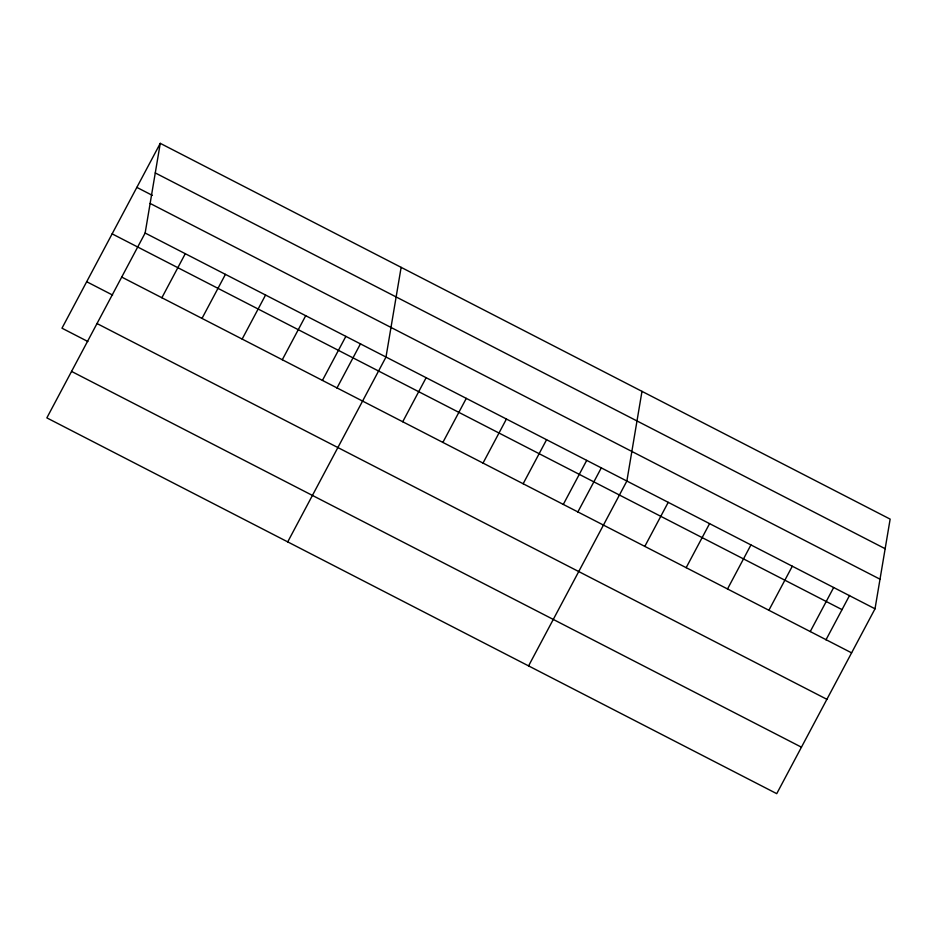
<?xml version="1.0" encoding="UTF-8"?>
<svg xmlns="http://www.w3.org/2000/svg" width="937" height="937" viewBox="0 0 937 937"><rect width="100%" height="100%" fill="white"/><g stroke="black" fill="none" stroke-linecap="round" stroke-linejoin="round"><path stroke-width="1.41" d="M145.141 233.032L160.262 143.338L890.15 519.121L875.017 608.804L776.738 793.662L46.85 417.879L145.141 233.032L875.017 608.804M401.13 267.35L385.997 357.044L287.718 541.891M641.986 391.35L626.865 481.044L528.573 665.891M160.262 143.338L61.983 328.196L87.879 341.525M161.867 297.743L185.28 253.704M202.005 318.404L225.419 274.365M242.144 339.077L265.569 295.038M282.295 359.749L305.708 315.699M322.433 380.41L345.858 336.371M336.922 388.094L360.558 343.656M402.723 421.744L426.136 377.705M442.873 442.416L466.286 398.377M483.012 463.089L506.425 419.038M523.151 483.75L546.576 439.711M563.301 504.422L586.714 460.383M577.789 512.094L601.413 467.668M644.808 546.376L668.222 502.337M686.165 567.67L709.578 523.631M727.522 588.963L750.935 544.924M768.879 610.268L792.304 566.217M810.247 631.561L833.661 587.511M825.954 639.866L849.578 595.428M155.273 172.935L885.16 548.719M136.849 187.388L152.391 195.388M150.131 203.434L880.019 579.207M112.135 233.852L842.023 609.624M121.716 277.071L851.604 652.855M86.684 281.721L112.581 295.061M97.015 323.546L826.902 699.318M71.552 371.415L801.44 747.187"/></g></svg>
